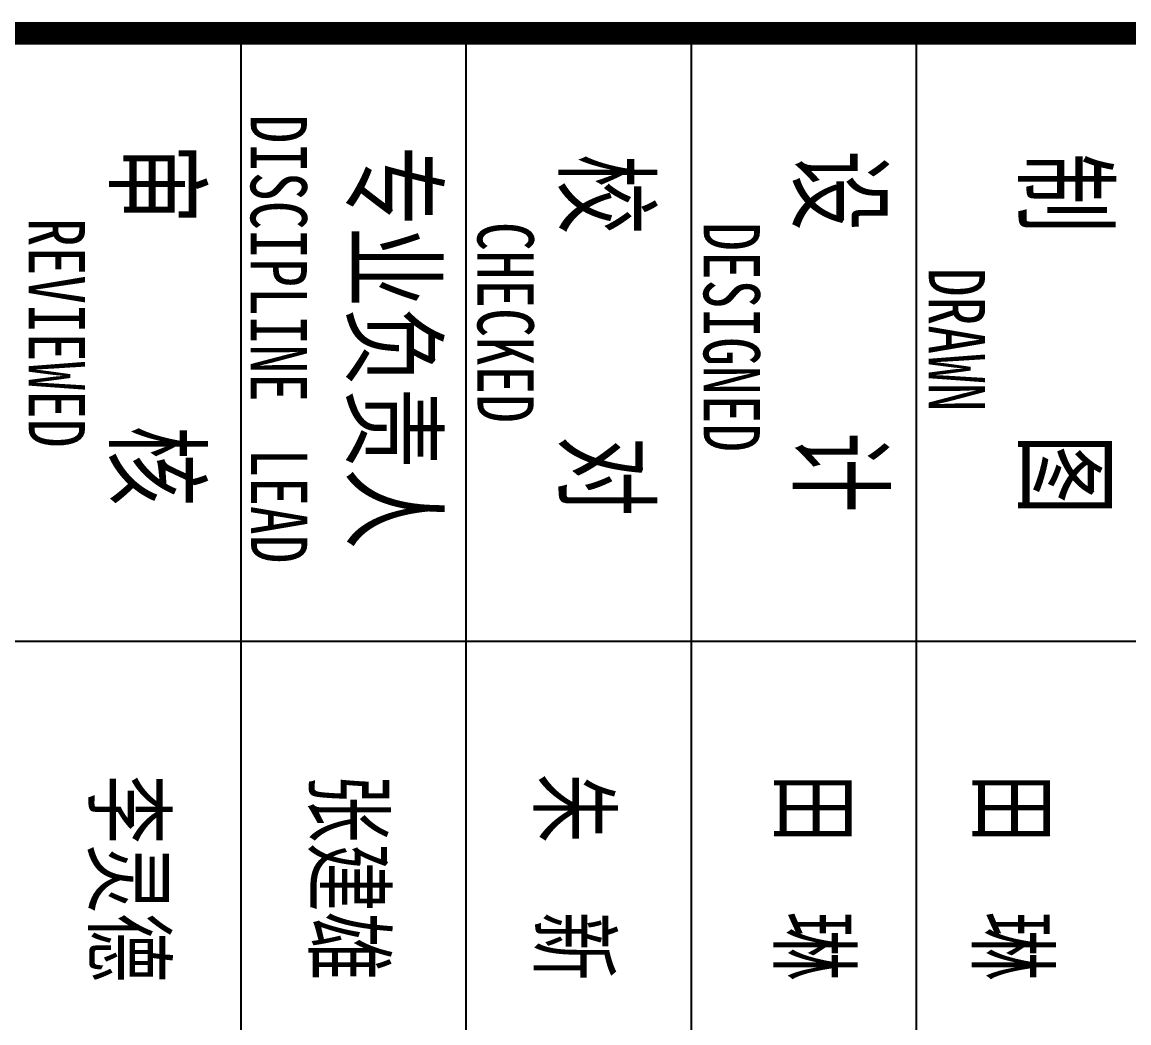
# Model space of a CAD drawing. Extents: x 174641 to 414490, y 73126 to 493158.
# Drawn here: x 249087 to 254003, y 176596 to 181039 of the extents above; entities that cross this region are included whole.
import ezdxf

# ---------------------------------------------------------------- set-up
doc = ezdxf.new("R2010")
doc.units = 0
doc.header["$LTSCALE"] = 1000
doc.header["$MEASUREMENT"] = 0
doc.layers.add('PUB_TITLE', color=7, linetype='Continuous')
doc.styles.add('-宋体', font='', dxfattribs={"width": 0.8})
doc.styles.get('-宋体').set_extended_font_data('SimSun')

msp = doc.modelspace()

# ---------------------------------------------------------------- linework, layer by layer
for p, q in [((235057.8, 180989), (292457.8, 180989)), ((250058.2, 180989), (250058.2, 172989)), ((251058.2, 180989), (251058.2, 172989)), ((252058.2, 180989), (252058.2, 172989)), ((253058.2, 180989), (253058.2, 172989)), ((258058.2, 178289), (246058.2, 178289))]:
    msp.add_line(p, q)
at = {"layer": 'PUB_TITLE', "const_width": 100}
msp.add_lwpolyline([(292457.8, 180989), (292457.8, 172989), (235058.2, 172989), (235058.2, 180989)], close=True, dxfattribs=at)

# ---------------------------------------------------------------- texts
at = {"style": '-宋体', "width": 0.75}
for s, height, p in [('DISCIPLINE', 250, (250102.4, 180628.6)), ('审     核', 350, (249511.2, 180499)), ('专业负责人', 350, (250563.7, 180489.8)), ('校     对', 350, (251507, 180453.6)), ('设     计', 350, (252547.1, 180469.7)), ('制     图', 350, (253547.9, 180459.5)), ('REVIEWED', 250, (249116.7, 180170.1)), ('CHECKED', 250, (251109.7, 180152.1)), ('DESIGNED', 250, (252114.1, 180150.7)), ('DRAWN', 250, (253114, 179947.8)), ('LEAD', 250, (250103.8, 179146)), ('李灵德', 300, (249412.7, 177696.3)), ('朱  新', 300, (251389.8, 177702.7)), ('张建雄', 300, (250389.8, 177702.7)), ('田  琳', 300, (252456.1, 177702.7)), ('田  琳', 300, (253336.9, 177702.7))]:
    msp.add_text(s, height=height, rotation=270, dxfattribs=at).set_placement(p)

doc.saveas('drawing.dxf')
